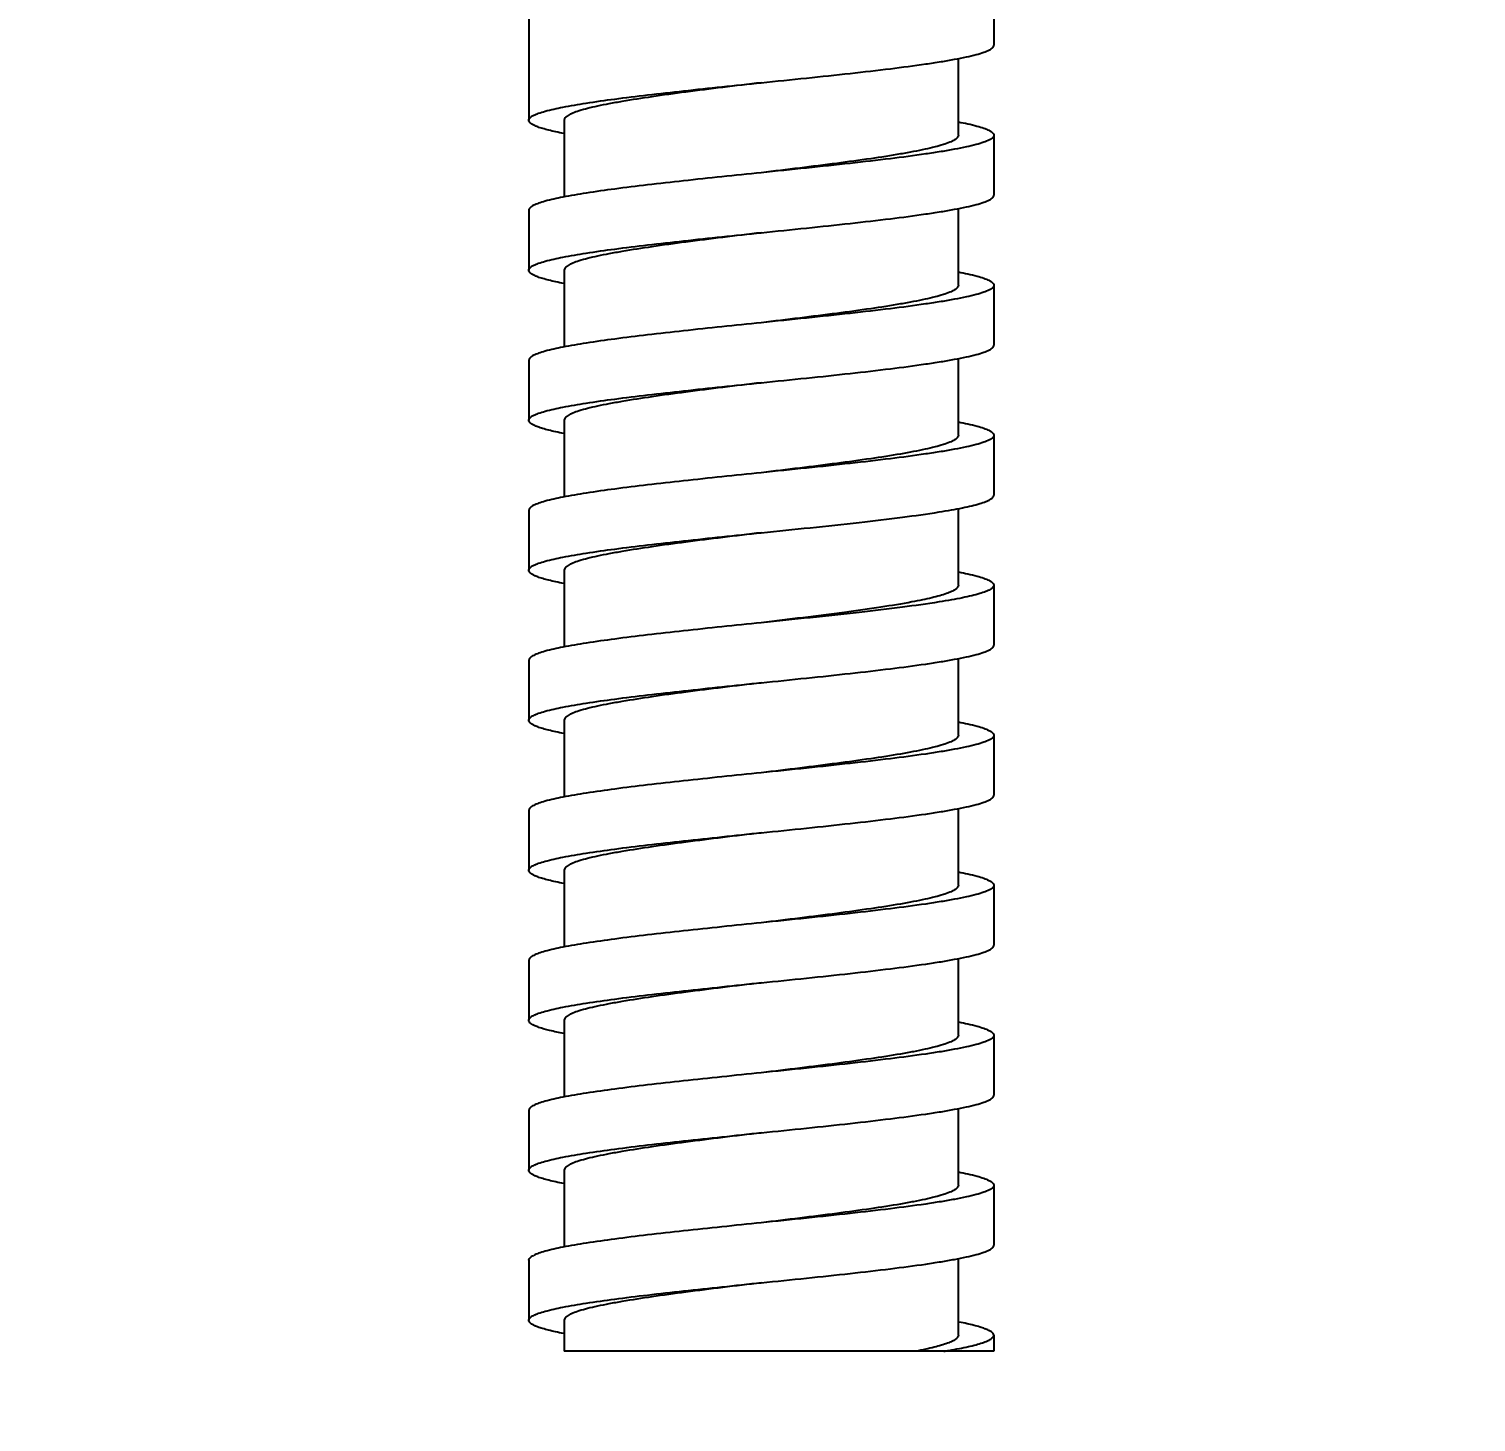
# Model space of a CAD drawing. Header units: millimetres. Extents: x 1122 to 8358, y -1894 to -296.
# Drawn here: x 7871.3 to 7919.53, y -999.59 to -953.16 of the extents above; entities that cross this region are included whole.
import ezdxf

# ---------------------------------------------------------------- set-up
doc = ezdxf.new("R2010")
doc.units = ezdxf.units.MM
doc.header["$LTSCALE"] = 3
doc.styles.add('DLB3013-CR2S_시공도$0$Daelim Dimension', font='')
doc.styles.get('DLB3013-CR2S_시공도$0$Daelim Dimension').set_extended_font_data('나눔고딕')
doc.dimstyles.new('DLB3013-CR2S_시공도$0$DEFAULT', dxfattribs={"dimscale": 2, "dimtxt": 2, "dimasz": 2, "dimexe": 0, "dimexo": 2, "dimgap": 1, "dimtad": 1, "dimdec": 1, "dimzin": 9, "dimdsep": 46, "dimtxsty": 'DLB3013-CR2S_시공도$0$Daelim Dimension', "dimcen": 0.5, "dimclrd": 252, "dimclre": 252, "dimclrt": 3, "dimadec": 1, "dimazin": 0, "dimtfac": 1, "dimtdec": 1, "dimtix": 1, "dimtmove": 0, "dimatfit": 3, "dimfxl": 1, "dimtolj": 1, "dimtzin": 1, "dimlwd": 9, "dimlwe": 9, "dimarcsym": 0})

# ---------------------------------------------------------------- blocks, each defined once
blk = doc.blocks.new('*D1')
at = {"color": 5, "lineweight": 9, "ltscale": 0.5, "transparency": 16777216}
for p, q in [((7895.706, -893.273), (7895.706, -836.878)), ((7962.2, -869.965), (7965.92, -841.438))]:
    blk.add_line(p, q, dxfattribs=at)
blk.add_arc((7895.706, -1379.747), 540.868, 82.99232, 89.57627, dxfattribs=at)
at = {"color": 5, "ltscale": 0.5, "transparency": 16777216}
for points in [[(7899.704, -839.56), (7899.709, -838.227), (7895.706, -838.878)], [(7961.777, -842.257), (7961.61, -843.58), (7965.662, -843.422)]]:
    blk.add_solid(points, dxfattribs=at)
at = {"layer": 'Defpoints', "color": 0, "ltscale": 0.5, "transparency": 16777216}
for p in [(7919.083, -839.384), (7961.682, -873.931), (7895.706, -897.273), (7957.39, -906.839), (7895.706, -969.189)]:
    blk.add_point(p, dxfattribs=at)
at = {"color": 7, "ltscale": 0.5, "transparency": 16777216, "insert": (7933.074, -832.509), "char_height": 10, "attachment_point": 5, "rotation": 356.0937, "style": 'DLB3013-CR2S_시공도$0$Daelim Dimension'}
blk.add_mtext('\\A1;7.4°', dxfattribs=at)
blk = doc.blocks.new('*D5')
at = {"color": 5, "lineweight": 9, "ltscale": 0.5, "transparency": 16777216}
for p, q in [((7853.101, -933.517), (7853.101, -1021.639)), ((7986.006, -948.742), (7986.006, -1021.639)), ((7857.101, -1019.639), (7982.006, -1019.639))]:
    blk.add_line(p, q, dxfattribs=at)
at = {"color": 5, "ltscale": 0.5, "transparency": 16777216}
for points in [[(7857.101, -1018.972), (7857.101, -1020.305), (7853.101, -1019.639)], [(7982.006, -1018.972), (7982.006, -1020.305), (7986.006, -1019.639)]]:
    blk.add_solid(points, dxfattribs=at)
at = {"layer": 'Defpoints', "color": 0, "ltscale": 0.5, "transparency": 16777216}
for p in [(7853.101, -929.517), (7986.006, -944.742), (7986.006, -1019.639)]:
    blk.add_point(p, dxfattribs=at)
at = {"color": 7, "ltscale": 0.5, "transparency": 16777216, "insert": (7919.553, -1011.938), "char_height": 10, "attachment_point": 5, "style": 'DLB3013-CR2S_시공도$0$Daelim Dimension'}
blk.add_mtext('\\A1;132.9', dxfattribs=at)

msp = doc.modelspace()

# ---------------------------------------------------------------- linework, layer by layer
at = {"color": 7, "linetype": 'Continuous'}
for p, q in [((7887.956, -949.231), (7887.956, -956.2)), ((7903.456, -949.231), (7903.456, -953.7)), ((7902.273, -956.7), (7902.273, -954.143)), ((7889.139, -956.2), (7889.139, -958.757)), ((7903.456, -956.7), (7903.456, -958.7)), ((7887.956, -959.2), (7887.956, -961.2)), ((7902.273, -961.7), (7902.273, -959.143)), ((7889.139, -961.2), (7889.139, -963.757)), ((7903.456, -961.7), (7903.456, -963.7)), ((7887.956, -964.2), (7887.956, -966.2)), ((7902.273, -966.7), (7902.273, -964.143)), ((7889.139, -966.2), (7889.139, -968.757)), ((7903.456, -966.7), (7903.456, -968.7)), ((7887.956, -969.2), (7887.956, -971.2)), ((7902.273, -971.7), (7902.273, -969.142)), ((7889.139, -971.2), (7889.139, -973.757)), ((7903.456, -971.7), (7903.456, -973.7)), ((7887.956, -974.2), (7887.956, -976.2)), ((7902.273, -976.7), (7902.273, -974.143)), ((7889.139, -976.2), (7889.139, -978.757)), ((7903.456, -976.7), (7903.456, -978.7)), ((7887.956, -979.2), (7887.956, -981.2)), ((7902.273, -981.7), (7902.273, -979.143)), ((7889.139, -981.2), (7889.139, -983.757)), ((7903.456, -981.7), (7903.456, -983.7)), ((7887.956, -984.2), (7887.956, -986.2)), ((7902.273, -986.7), (7902.273, -984.143)), ((7887.961, -986.229), (7887.956, -986.2)), ((7889.139, -986.2), (7889.139, -988.757)), ((7903.456, -986.7), (7903.456, -988.7)), ((7902.273, -991.7), (7902.273, -989.143)), ((7887.956, -989.2), (7887.956, -991.2)), ((7889.139, -991.2), (7889.139, -993.757)), ((7903.456, -991.7), (7903.456, -993.7)), ((7887.956, -994.2), (7887.956, -996.2)), ((7902.273, -996.7), (7902.273, -994.143)), ((7889.139, -996.2), (7889.139, -997.231)), ((7903.456, -996.7), (7903.456, -997.231)), ((7903.456, -997.231), (7889.14, -997.231))]:
    msp.add_line(p, q, dxfattribs=at)
msp.add_arc((7898.189, -975.497), 22.031, 279.4181, 279.8752, dxfattribs=at)
for points, knots in [([(7895.706, -954.95), (7896.21, -954.898), (7897.199, -954.797), (7898.635, -954.644), (7899.958, -954.491), (7900.967, -954.36), (7901.679, -954.251), (7902.131, -954.174), (7902.521, -954.097), (7902.846, -954.021), (7903.103, -953.945), (7903.272, -953.878), (7903.369, -953.821), (7903.417, -953.783), (7903.448, -953.743), (7903.456, -953.713), (7903.456, -953.7)], [0, 0, 0, 0, 0.191957, 0.37662, 0.546984, 0.696603, 0.761851, 0.819902, 0.870248, 0.912475, 0.946292, 0.97162, 0.981196, 0.988865, 0.994929, 1, 1, 1, 1]), ([(7888.121, -956.036), (7888.174, -956.009), (7888.299, -955.959), (7888.621, -955.862), (7889.151, -955.747), (7889.925, -955.616), (7890.867, -955.484), (7891.949, -955.351), (7893.139, -955.217), (7894.404, -955.084), (7895.268, -954.995), (7895.706, -954.95)], [0, 0, 0, 0, 0.022999, 0.052618, 0.131357, 0.234604, 0.359623, 0.502935, 0.660486, 0.827774, 1, 1, 1, 1]), ([(7895.706, -954.95), (7895.279, -955.002), (7894.441, -955.103), (7893.224, -955.256), (7892.103, -955.409), (7891.249, -955.541), (7890.645, -955.649), (7890.262, -955.726), (7889.931, -955.803), (7889.656, -955.879), (7889.438, -955.955), (7889.294, -956.022), (7889.212, -956.079), (7889.162, -956.126), (7889.139, -956.172), (7889.139, -956.2)], [0, 0, 0, 0, 0.191002, 0.374773, 0.544375, 0.693449, 0.758535, 0.816509, 0.866888, 0.909269, 0.943419, 0.969314, 0.979311, 0.987528, 1, 1, 1, 1]), ([(7887.956, -956.2), (7887.956, -956.186), (7887.965, -956.154), (7888, -956.113), (7888.053, -956.072), (7888.097, -956.048), (7888.121, -956.036)], [0, 0, 0, 0, 0.1747, 0.387014, 0.658742, 1, 1, 1, 1]), ([(7889.127, -956.643), (7889.037, -956.626), (7888.868, -956.591), (7888.633, -956.536), (7888.431, -956.482), (7888.265, -956.428), (7888.132, -956.372), (7888.024, -956.313), (7887.956, -956.245), (7887.956, -956.2)], [0, 0, 0, 0, 0.213752, 0.402291, 0.56496, 0.701304, 0.811374, 0.895891, 1, 1, 1, 1]), ([(7902.275, -956.255), (7902.483, -956.295), (7902.768, -956.355), (7903.105, -956.457), (7903.236, -956.508), (7903.291, -956.536)], [0, 0, 0, 0, 0.601279, 0.826346, 1, 1, 1, 1]), ([(7903.456, -956.7), (7903.456, -956.713), (7903.448, -956.743), (7903.417, -956.783), (7903.369, -956.821), (7903.272, -956.878), (7903.103, -956.945), (7902.846, -957.021), (7902.521, -957.097), (7902.131, -957.174), (7901.679, -957.251), (7900.967, -957.36), (7899.958, -957.491), (7898.635, -957.644), (7897.199, -957.797), (7896.21, -957.898), (7895.706, -957.95)], [0, 0, 0, 0, 0.005071, 0.011135, 0.018804, 0.02838, 0.053708, 0.087525, 0.129752, 0.180098, 0.238149, 0.303397, 0.453016, 0.62338, 0.808043, 1, 1, 1, 1]), ([(7902.273, -956.7), (7902.273, -956.728), (7902.25, -956.774), (7902.2, -956.821), (7902.118, -956.878), (7901.974, -956.945), (7901.757, -957.021), (7901.481, -957.097), (7901.15, -957.174), (7900.767, -957.251), (7900.164, -957.36), (7899.309, -957.491), (7898.188, -957.644), (7896.971, -957.797), (7896.133, -957.898), (7895.706, -957.95)], [0, 0, 0, 0, 0.012473, 0.020688, 0.030686, 0.056583, 0.09073, 0.133113, 0.18349, 0.241467, 0.306551, 0.455625, 0.625227, 0.808998, 1, 1, 1, 1]), ([(7903.291, -956.536), (7903.316, -956.548), (7903.359, -956.572), (7903.413, -956.613), (7903.447, -956.654), (7903.456, -956.686), (7903.456, -956.7)], [0, 0, 0, 0, 0.341216, 0.612949, 0.825292, 1, 1, 1, 1]), ([(7895.706, -957.95), (7895.268, -957.995), (7894.404, -958.084), (7893.139, -958.217), (7891.949, -958.351), (7890.867, -958.484), (7889.925, -958.616), (7889.151, -958.747), (7888.621, -958.862), (7888.299, -958.959), (7888.174, -959.009), (7888.121, -959.036)], [0, 0, 0, 0, 0.172226, 0.339514, 0.497065, 0.640377, 0.765396, 0.868643, 0.947382, 0.977001, 1, 1, 1, 1]), ([(7895.706, -959.95), (7896.21, -959.898), (7897.199, -959.797), (7898.635, -959.644), (7899.958, -959.491), (7900.966, -959.36), (7901.679, -959.251), (7902.13, -959.174), (7902.521, -959.097), (7902.846, -959.021), (7903.102, -958.945), (7903.272, -958.878), (7903.369, -958.822), (7903.417, -958.783), (7903.448, -958.743), (7903.456, -958.713), (7903.456, -958.7)], [0, 0, 0, 0, 0.191947, 0.376597, 0.546943, 0.696555, 0.761804, 0.81986, 0.870211, 0.912443, 0.946269, 0.971605, 0.981186, 0.98886, 0.994928, 1, 1, 1, 1]), ([(7888.121, -959.036), (7888.097, -959.048), (7888.053, -959.072), (7888, -959.113), (7887.965, -959.154), (7887.956, -959.186), (7887.956, -959.2)], [0, 0, 0, 0, 0.341258, 0.612986, 0.8253, 1, 1, 1, 1]), ([(7888.121, -961.036), (7888.174, -961.009), (7888.299, -960.959), (7888.621, -960.862), (7889.151, -960.747), (7889.925, -960.616), (7890.867, -960.484), (7891.949, -960.351), (7893.139, -960.217), (7894.404, -960.084), (7895.268, -959.995), (7895.706, -959.95)], [0, 0, 0, 0, 0.022999, 0.052618, 0.131355, 0.2346, 0.359625, 0.502942, 0.660492, 0.827775, 1, 1, 1, 1]), ([(7895.706, -959.95), (7895.279, -960.002), (7894.441, -960.103), (7893.224, -960.256), (7892.103, -960.409), (7891.249, -960.541), (7890.645, -960.649), (7890.262, -960.726), (7889.931, -960.803), (7889.656, -960.879), (7889.438, -960.955), (7889.294, -961.022), (7889.212, -961.079), (7889.162, -961.126), (7889.139, -961.172), (7889.139, -961.2)], [0, 0, 0, 0, 0.191002, 0.374774, 0.544376, 0.69345, 0.758533, 0.816511, 0.866887, 0.909271, 0.943418, 0.969315, 0.97931, 0.987528, 1, 1, 1, 1]), ([(7887.956, -961.2), (7887.956, -961.186), (7887.965, -961.154), (7888, -961.113), (7888.053, -961.072), (7888.097, -961.048), (7888.121, -961.036)], [0, 0, 0, 0, 0.174702, 0.38701, 0.658737, 1, 1, 1, 1]), ([(7889.126, -961.643), (7889.036, -961.626), (7888.867, -961.591), (7888.632, -961.536), (7888.431, -961.482), (7888.264, -961.428), (7888.132, -961.372), (7888.024, -961.313), (7887.956, -961.245), (7887.956, -961.2)], [0, 0, 0, 0, 0.213741, 0.402267, 0.564925, 0.701263, 0.811333, 0.895855, 1, 1, 1, 1]), ([(7902.284, -961.257), (7902.49, -961.297), (7902.773, -961.357), (7903.107, -961.457), (7903.237, -961.508), (7903.291, -961.536)], [0, 0, 0, 0, 0.600936, 0.826083, 1, 1, 1, 1]), ([(7903.291, -961.536), (7903.316, -961.548), (7903.359, -961.572), (7903.413, -961.613), (7903.447, -961.654), (7903.456, -961.686), (7903.456, -961.7)], [0, 0, 0, 0, 0.341278, 0.613003, 0.825302, 1, 1, 1, 1]), ([(7902.273, -961.7), (7902.273, -961.728), (7902.25, -961.774), (7902.2, -961.821), (7902.118, -961.878), (7901.974, -961.945), (7901.757, -962.021), (7901.481, -962.097), (7901.15, -962.174), (7900.767, -962.251), (7900.164, -962.36), (7899.309, -962.491), (7898.188, -962.644), (7896.971, -962.797), (7896.133, -962.898), (7895.706, -962.95)], [0, 0, 0, 0, 0.012474, 0.02069, 0.030684, 0.056584, 0.090728, 0.133115, 0.183488, 0.241468, 0.306549, 0.455623, 0.625226, 0.808998, 1, 1, 1, 1]), ([(7903.456, -961.7), (7903.456, -961.713), (7903.448, -961.743), (7903.417, -961.783), (7903.369, -961.822), (7903.272, -961.878), (7903.102, -961.945), (7902.846, -962.021), (7902.521, -962.097), (7902.13, -962.174), (7901.679, -962.251), (7900.966, -962.36), (7899.958, -962.491), (7898.635, -962.644), (7897.199, -962.797), (7896.21, -962.898), (7895.706, -962.95)], [0, 0, 0, 0, 0.005072, 0.01114, 0.018814, 0.028395, 0.053731, 0.087557, 0.129789, 0.18014, 0.238196, 0.303445, 0.453057, 0.623403, 0.808053, 1, 1, 1, 1]), ([(7895.706, -962.95), (7895.268, -962.995), (7894.404, -963.084), (7893.139, -963.217), (7891.949, -963.351), (7890.867, -963.484), (7889.925, -963.616), (7889.151, -963.747), (7888.621, -963.862), (7888.299, -963.959), (7888.174, -964.009), (7888.121, -964.036)], [0, 0, 0, 0, 0.172225, 0.339508, 0.497058, 0.640375, 0.7654, 0.868645, 0.947382, 0.977001, 1, 1, 1, 1]), ([(7888.121, -964.036), (7888.097, -964.048), (7888.053, -964.072), (7888, -964.113), (7887.965, -964.154), (7887.956, -964.186), (7887.956, -964.2)], [0, 0, 0, 0, 0.341263, 0.61299, 0.825298, 1, 1, 1, 1]), ([(7895.706, -964.95), (7896.21, -964.898), (7897.199, -964.797), (7898.635, -964.644), (7899.958, -964.491), (7900.966, -964.36), (7901.679, -964.251), (7902.131, -964.174), (7902.521, -964.097), (7902.846, -964.021), (7903.102, -963.945), (7903.272, -963.878), (7903.369, -963.821), (7903.417, -963.783), (7903.448, -963.743), (7903.456, -963.713), (7903.456, -963.7)], [0, 0, 0, 0, 0.191956, 0.376609, 0.546964, 0.696584, 0.761834, 0.819887, 0.870234, 0.912461, 0.946281, 0.971613, 0.981191, 0.988863, 0.994928, 1, 1, 1, 1]), ([(7888.121, -966.036), (7888.174, -966.009), (7888.299, -965.959), (7888.621, -965.862), (7889.151, -965.747), (7889.925, -965.616), (7890.867, -965.484), (7891.949, -965.351), (7893.139, -965.217), (7894.404, -965.084), (7895.268, -964.995), (7895.706, -964.95)], [0, 0, 0, 0, 0.022998, 0.052616, 0.131355, 0.234603, 0.359628, 0.502939, 0.660485, 0.827771, 1, 1, 1, 1]), ([(7895.706, -964.95), (7895.279, -965.002), (7894.441, -965.103), (7893.224, -965.256), (7892.103, -965.409), (7891.249, -965.541), (7890.645, -965.649), (7890.262, -965.726), (7889.931, -965.803), (7889.656, -965.879), (7889.438, -965.955), (7889.294, -966.022), (7889.212, -966.079), (7889.162, -966.126), (7889.139, -966.172), (7889.139, -966.2)], [0, 0, 0, 0, 0.191002, 0.374774, 0.544377, 0.693451, 0.758532, 0.816512, 0.866885, 0.909272, 0.943416, 0.969316, 0.979311, 0.987526, 1, 1, 1, 1]), ([(7887.956, -966.2), (7887.956, -966.186), (7887.965, -966.154), (7888, -966.113), (7888.053, -966.072), (7888.097, -966.048), (7888.121, -966.036)], [0, 0, 0, 0, 0.174694, 0.386992, 0.65872, 1, 1, 1, 1]), ([(7889.124, -966.643), (7889.035, -966.625), (7888.866, -966.591), (7888.631, -966.536), (7888.43, -966.481), (7888.264, -966.427), (7888.132, -966.372), (7888.024, -966.313), (7887.956, -966.245), (7887.956, -966.2)], [0, 0, 0, 0, 0.213726, 0.402236, 0.564884, 0.701217, 0.811283, 0.895813, 1, 1, 1, 1]), ([(7902.283, -966.257), (7902.489, -966.297), (7902.772, -966.356), (7903.107, -966.457), (7903.237, -966.508), (7903.291, -966.536)], [0, 0, 0, 0, 0.600983, 0.826117, 1, 1, 1, 1]), ([(7902.273, -966.7), (7902.273, -966.728), (7902.25, -966.774), (7902.2, -966.821), (7902.118, -966.878), (7901.974, -966.945), (7901.757, -967.021), (7901.481, -967.097), (7901.15, -967.174), (7900.767, -967.251), (7900.164, -967.36), (7899.309, -967.491), (7898.188, -967.644), (7896.971, -967.797), (7896.133, -967.898), (7895.706, -967.95)], [0, 0, 0, 0, 0.012472, 0.02069, 0.030686, 0.056582, 0.09073, 0.133113, 0.183489, 0.241466, 0.30655, 0.455624, 0.625226, 0.808998, 1, 1, 1, 1]), ([(7903.456, -966.7), (7903.456, -966.713), (7903.448, -966.743), (7903.417, -966.783), (7903.369, -966.821), (7903.272, -966.878), (7903.102, -966.945), (7902.846, -967.021), (7902.521, -967.097), (7902.131, -967.174), (7901.679, -967.251), (7900.966, -967.36), (7899.958, -967.491), (7898.635, -967.644), (7897.199, -967.797), (7896.21, -967.898), (7895.706, -967.95)], [0, 0, 0, 0, 0.005072, 0.011137, 0.018809, 0.028387, 0.053719, 0.087539, 0.129766, 0.180113, 0.238166, 0.303416, 0.453036, 0.623391, 0.808044, 1, 1, 1, 1]), ([(7903.291, -966.536), (7903.316, -966.548), (7903.359, -966.572), (7903.413, -966.613), (7903.447, -966.654), (7903.456, -966.686), (7903.456, -966.7)], [0, 0, 0, 0, 0.341242, 0.612972, 0.825296, 1, 1, 1, 1]), ([(7895.706, -967.95), (7895.268, -967.995), (7894.404, -968.084), (7893.139, -968.217), (7891.949, -968.351), (7890.867, -968.484), (7889.925, -968.616), (7889.151, -968.747), (7888.621, -968.862), (7888.299, -968.959), (7888.174, -969.009), (7888.121, -969.036)], [0, 0, 0, 0, 0.172229, 0.339515, 0.497061, 0.640372, 0.765397, 0.868645, 0.947384, 0.977002, 1, 1, 1, 1]), ([(7901.632, -969.257), (7901.77, -969.235), (7902.03, -969.192), (7902.395, -969.123), (7902.709, -969.054), (7902.97, -968.986), (7903.175, -968.918), (7903.31, -968.859), (7903.387, -968.808), (7903.434, -968.766), (7903.456, -968.725), (7903.456, -968.7)], [0, 0, 0, 0, 0.215101, 0.405907, 0.570843, 0.70896, 0.819699, 0.903191, 0.935159, 0.961204, 1, 1, 1, 1]), ([(7888.121, -969.036), (7888.097, -969.048), (7888.053, -969.072), (7888, -969.113), (7887.965, -969.154), (7887.956, -969.186), (7887.956, -969.2)], [0, 0, 0, 0, 0.34128, 0.613008, 0.825306, 1, 1, 1, 1]), ([(7895.706, -969.95), (7896.796, -969.838), (7898.366, -969.678), (7900.341, -969.444), (7901.227, -969.322), (7901.632, -969.257)], [0, 0, 0, 0, 0.550679, 0.793784, 1, 1, 1, 1]), ([(7888.121, -971.036), (7888.174, -971.009), (7888.299, -970.959), (7888.621, -970.862), (7889.151, -970.747), (7889.925, -970.616), (7890.867, -970.484), (7891.949, -970.351), (7893.139, -970.217), (7894.404, -970.084), (7895.268, -969.995), (7895.706, -969.95)], [0, 0, 0, 0, 0.022999, 0.052618, 0.131358, 0.234604, 0.359623, 0.502936, 0.660486, 0.827775, 1, 1, 1, 1]), ([(7895.706, -969.95), (7895.279, -970.002), (7894.441, -970.103), (7893.224, -970.256), (7892.103, -970.409), (7891.249, -970.541), (7890.645, -970.649), (7890.262, -970.726), (7889.931, -970.803), (7889.656, -970.879), (7889.438, -970.955), (7889.294, -971.022), (7889.212, -971.079), (7889.162, -971.126), (7889.139, -971.172), (7889.139, -971.2)], [0, 0, 0, 0, 0.191002, 0.374773, 0.544375, 0.693449, 0.758534, 0.81651, 0.866887, 0.90927, 0.943418, 0.969314, 0.979312, 0.987528, 1, 1, 1, 1]), ([(7887.956, -971.2), (7887.956, -971.186), (7887.965, -971.154), (7888, -971.113), (7888.053, -971.072), (7888.097, -971.048), (7888.121, -971.036)], [0, 0, 0, 0, 0.174699, 0.38701, 0.658738, 1, 1, 1, 1]), ([(7889.127, -971.643), (7889.037, -971.626), (7888.868, -971.591), (7888.633, -971.536), (7888.431, -971.482), (7888.265, -971.428), (7888.132, -971.372), (7888.024, -971.313), (7887.956, -971.245), (7887.956, -971.2)], [0, 0, 0, 0, 0.213749, 0.402286, 0.564953, 0.701297, 0.811367, 0.895886, 1, 1, 1, 1]), ([(7902.286, -971.257), (7902.491, -971.297), (7902.773, -971.357), (7903.107, -971.457), (7903.237, -971.508), (7903.291, -971.536)], [0, 0, 0, 0, 0.600883, 0.826039, 1, 1, 1, 1]), ([(7902.273, -971.7), (7902.273, -971.757), (7902.18, -971.843), (7902.037, -971.917), (7901.861, -971.986), (7901.641, -972.054), (7901.374, -972.123), (7901.065, -972.192), (7900.844, -972.235), (7900.727, -972.257)], [0, 0, 0, 0, 0.102043, 0.186962, 0.297947, 0.435388, 0.598904, 0.787616, 1, 1, 1, 1]), ([(7903.456, -971.7), (7903.456, -971.725), (7903.434, -971.766), (7903.387, -971.808), (7903.31, -971.859), (7903.175, -971.918), (7902.97, -971.986), (7902.709, -972.054), (7902.395, -972.123), (7902.03, -972.192), (7901.77, -972.235), (7901.632, -972.257)], [0, 0, 0, 0, 0.038796, 0.064841, 0.096809, 0.180301, 0.29104, 0.429157, 0.594093, 0.784899, 1, 1, 1, 1]), ([(7903.291, -971.536), (7903.316, -971.548), (7903.359, -971.572), (7903.413, -971.613), (7903.447, -971.654), (7903.456, -971.686), (7903.456, -971.7)], [0, 0, 0, 0, 0.341229, 0.612968, 0.825304, 1, 1, 1, 1]), ([(7900.727, -972.257), (7900.385, -972.322), (7899.635, -972.444), (7897.961, -972.678), (7896.63, -972.838), (7895.706, -972.95)], [0, 0, 0, 0, 0.206462, 0.449587, 1, 1, 1, 1]), ([(7901.632, -972.257), (7901.227, -972.322), (7900.341, -972.444), (7898.366, -972.678), (7896.796, -972.838), (7895.706, -972.95)], [0, 0, 0, 0, 0.206216, 0.449321, 1, 1, 1, 1]), ([(7895.706, -972.95), (7895.268, -972.995), (7894.404, -973.084), (7893.139, -973.217), (7891.949, -973.351), (7890.867, -973.484), (7889.925, -973.616), (7889.151, -973.747), (7888.621, -973.862), (7888.299, -973.959), (7888.174, -974.009), (7888.121, -974.036)], [0, 0, 0, 0, 0.172225, 0.339514, 0.497064, 0.640377, 0.765396, 0.868642, 0.947382, 0.977001, 1, 1, 1, 1]), ([(7895.706, -974.95), (7896.21, -974.898), (7897.199, -974.797), (7898.635, -974.644), (7899.958, -974.491), (7900.966, -974.36), (7901.679, -974.251), (7902.13, -974.174), (7902.521, -974.097), (7902.846, -974.021), (7903.102, -973.945), (7903.272, -973.878), (7903.369, -973.822), (7903.417, -973.783), (7903.448, -973.743), (7903.456, -973.713), (7903.456, -973.7)], [0, 0, 0, 0, 0.191948, 0.376597, 0.546944, 0.696555, 0.761805, 0.81986, 0.870212, 0.912444, 0.946269, 0.971605, 0.981186, 0.98886, 0.994928, 1, 1, 1, 1]), ([(7888.121, -974.036), (7888.097, -974.048), (7888.053, -974.072), (7888, -974.113), (7887.965, -974.154), (7887.956, -974.186), (7887.956, -974.2)], [0, 0, 0, 0, 0.341262, 0.61299, 0.825301, 1, 1, 1, 1]), ([(7888.121, -976.036), (7888.174, -976.009), (7888.299, -975.959), (7888.621, -975.862), (7889.151, -975.747), (7889.925, -975.616), (7890.867, -975.484), (7891.949, -975.351), (7893.139, -975.217), (7894.404, -975.084), (7895.268, -974.995), (7895.706, -974.95)], [0, 0, 0, 0, 0.022999, 0.052618, 0.131355, 0.2346, 0.359626, 0.502942, 0.660492, 0.827775, 1, 1, 1, 1]), ([(7895.706, -974.95), (7895.279, -975.002), (7894.441, -975.103), (7893.224, -975.256), (7892.103, -975.409), (7891.249, -975.541), (7890.645, -975.649), (7890.262, -975.726), (7889.931, -975.803), (7889.656, -975.879), (7889.438, -975.955), (7889.294, -976.022), (7889.212, -976.079), (7889.162, -976.126), (7889.139, -976.172), (7889.139, -976.2)], [0, 0, 0, 0, 0.191002, 0.374774, 0.544376, 0.69345, 0.758534, 0.81651, 0.866888, 0.90927, 0.943419, 0.969314, 0.97931, 0.987528, 1, 1, 1, 1]), ([(7887.956, -976.2), (7887.956, -976.186), (7887.965, -976.154), (7888, -976.113), (7888.053, -976.072), (7888.097, -976.048), (7888.121, -976.036)], [0, 0, 0, 0, 0.174702, 0.387012, 0.658738, 1, 1, 1, 1]), ([(7889.126, -976.643), (7889.036, -976.626), (7888.867, -976.591), (7888.632, -976.536), (7888.431, -976.482), (7888.264, -976.428), (7888.132, -976.372), (7888.024, -976.313), (7887.956, -976.245), (7887.956, -976.2)], [0, 0, 0, 0, 0.213742, 0.402268, 0.564925, 0.701264, 0.811333, 0.895855, 1, 1, 1, 1]), ([(7902.284, -976.257), (7902.49, -976.297), (7902.773, -976.357), (7903.107, -976.457), (7903.237, -976.508), (7903.291, -976.536)], [0, 0, 0, 0, 0.600938, 0.826084, 1, 1, 1, 1]), ([(7903.291, -976.536), (7903.316, -976.548), (7903.359, -976.572), (7903.413, -976.613), (7903.447, -976.654), (7903.456, -976.686), (7903.456, -976.7)], [0, 0, 0, 0, 0.341277, 0.613002, 0.825301, 1, 1, 1, 1]), ([(7903.456, -976.7), (7903.456, -976.713), (7903.448, -976.743), (7903.417, -976.783), (7903.369, -976.822), (7903.272, -976.878), (7903.102, -976.945), (7902.846, -977.021), (7902.521, -977.097), (7902.13, -977.174), (7901.679, -977.251), (7900.966, -977.36), (7899.958, -977.491), (7898.635, -977.644), (7897.199, -977.797), (7896.21, -977.898), (7895.706, -977.95)], [0, 0, 0, 0, 0.005072, 0.01114, 0.018814, 0.028395, 0.053731, 0.087556, 0.129788, 0.18014, 0.238195, 0.303445, 0.453056, 0.623403, 0.808052, 1, 1, 1, 1]), ([(7902.273, -976.7), (7902.273, -976.728), (7902.25, -976.774), (7902.2, -976.821), (7902.118, -976.878), (7901.974, -976.945), (7901.757, -977.021), (7901.481, -977.097), (7901.15, -977.174), (7900.767, -977.251), (7900.164, -977.36), (7899.309, -977.491), (7898.188, -977.644), (7896.971, -977.797), (7896.133, -977.898), (7895.706, -977.95)], [0, 0, 0, 0, 0.012474, 0.020689, 0.030684, 0.056584, 0.090728, 0.133115, 0.183488, 0.241468, 0.306549, 0.455624, 0.625226, 0.808998, 1, 1, 1, 1]), ([(7895.706, -977.95), (7895.268, -977.995), (7894.404, -978.084), (7893.139, -978.217), (7891.949, -978.351), (7890.867, -978.484), (7889.925, -978.616), (7889.151, -978.747), (7888.621, -978.862), (7888.299, -978.959), (7888.174, -979.009), (7888.121, -979.036)], [0, 0, 0, 0, 0.172225, 0.339508, 0.497058, 0.640374, 0.7654, 0.868645, 0.947382, 0.977001, 1, 1, 1, 1]), ([(7888.121, -979.036), (7888.097, -979.048), (7888.053, -979.072), (7888, -979.113), (7887.965, -979.154), (7887.956, -979.186), (7887.956, -979.2)], [0, 0, 0, 0, 0.341262, 0.612988, 0.825298, 1, 1, 1, 1]), ([(7895.706, -979.95), (7896.21, -979.898), (7897.199, -979.797), (7898.635, -979.644), (7899.958, -979.491), (7900.967, -979.36), (7901.679, -979.251), (7902.131, -979.174), (7902.521, -979.097), (7902.846, -979.021), (7903.102, -978.945), (7903.272, -978.878), (7903.369, -978.821), (7903.417, -978.783), (7903.448, -978.743), (7903.456, -978.713), (7903.456, -978.7)], [0, 0, 0, 0, 0.191957, 0.37661, 0.546966, 0.696586, 0.761836, 0.819888, 0.870236, 0.912462, 0.946282, 0.971614, 0.981192, 0.988863, 0.994928, 1, 1, 1, 1]), ([(7888.121, -981.036), (7888.174, -981.009), (7888.299, -980.959), (7888.621, -980.862), (7889.151, -980.747), (7889.925, -980.616), (7890.867, -980.484), (7891.949, -980.351), (7893.139, -980.217), (7894.404, -980.084), (7895.268, -979.995), (7895.706, -979.95)], [0, 0, 0, 0, 0.022998, 0.052616, 0.131355, 0.234604, 0.359629, 0.502939, 0.660485, 0.827771, 1, 1, 1, 1]), ([(7895.706, -979.95), (7895.279, -980.002), (7894.441, -980.103), (7893.224, -980.256), (7892.103, -980.409), (7891.249, -980.541), (7890.645, -980.649), (7890.262, -980.726), (7889.931, -980.803), (7889.656, -980.879), (7889.438, -980.955), (7889.294, -981.022), (7889.212, -981.079), (7889.162, -981.126), (7889.139, -981.172), (7889.139, -981.2)], [0, 0, 0, 0, 0.191002, 0.374774, 0.544377, 0.693451, 0.758532, 0.816512, 0.866885, 0.909272, 0.943416, 0.969316, 0.97931, 0.987526, 1, 1, 1, 1]), ([(7887.956, -981.2), (7887.956, -981.186), (7887.965, -981.154), (7888, -981.113), (7888.053, -981.072), (7888.097, -981.048), (7888.121, -981.036)], [0, 0, 0, 0, 0.174695, 0.386993, 0.65872, 1, 1, 1, 1]), ([(7889.124, -981.643), (7889.035, -981.625), (7888.866, -981.591), (7888.631, -981.536), (7888.43, -981.481), (7888.264, -981.428), (7888.132, -981.372), (7888.024, -981.313), (7887.956, -981.245), (7887.956, -981.2)], [0, 0, 0, 0, 0.213727, 0.402238, 0.564888, 0.701221, 0.811288, 0.895817, 1, 1, 1, 1]), ([(7902.283, -981.257), (7902.489, -981.297), (7902.772, -981.356), (7903.107, -981.457), (7903.237, -981.508), (7903.291, -981.536)], [0, 0, 0, 0, 0.600982, 0.826116, 1, 1, 1, 1]), ([(7903.456, -981.7), (7903.456, -981.713), (7903.448, -981.743), (7903.417, -981.783), (7903.369, -981.821), (7903.272, -981.878), (7903.102, -981.945), (7902.846, -982.021), (7902.521, -982.097), (7902.131, -982.174), (7901.679, -982.251), (7900.967, -982.36), (7899.958, -982.491), (7898.635, -982.644), (7897.199, -982.797), (7896.21, -982.898), (7895.706, -982.95)], [0, 0, 0, 0, 0.005072, 0.011137, 0.018808, 0.028386, 0.053718, 0.087538, 0.129764, 0.180112, 0.238164, 0.303414, 0.453034, 0.62339, 0.808043, 1, 1, 1, 1]), ([(7902.273, -981.7), (7902.273, -981.728), (7902.25, -981.774), (7902.2, -981.821), (7902.118, -981.878), (7901.974, -981.945), (7901.757, -982.021), (7901.481, -982.097), (7901.15, -982.174), (7900.767, -982.251), (7900.164, -982.36), (7899.309, -982.491), (7898.188, -982.644), (7896.971, -982.797), (7896.133, -982.898), (7895.706, -982.95)], [0, 0, 0, 0, 0.012473, 0.02069, 0.030685, 0.056583, 0.090729, 0.133114, 0.183488, 0.241467, 0.306549, 0.455623, 0.625226, 0.808998, 1, 1, 1, 1]), ([(7903.291, -981.536), (7903.316, -981.548), (7903.359, -981.572), (7903.413, -981.613), (7903.447, -981.654), (7903.456, -981.686), (7903.456, -981.7)], [0, 0, 0, 0, 0.34124, 0.61297, 0.825296, 1, 1, 1, 1]), ([(7895.706, -982.95), (7895.268, -982.995), (7894.404, -983.084), (7893.139, -983.217), (7891.949, -983.351), (7890.867, -983.484), (7889.925, -983.616), (7889.151, -983.747), (7888.621, -983.862), (7888.299, -983.959), (7888.174, -984.009), (7888.121, -984.036)], [0, 0, 0, 0, 0.172229, 0.339515, 0.497061, 0.640371, 0.765396, 0.868645, 0.947384, 0.977002, 1, 1, 1, 1]), ([(7895.706, -984.95), (7896.21, -984.898), (7897.199, -984.797), (7898.635, -984.644), (7899.958, -984.491), (7900.967, -984.36), (7901.679, -984.251), (7902.131, -984.174), (7902.521, -984.097), (7902.846, -984.021), (7903.103, -983.945), (7903.272, -983.878), (7903.369, -983.821), (7903.417, -983.783), (7903.448, -983.743), (7903.456, -983.713), (7903.456, -983.7)], [0, 0, 0, 0, 0.191955, 0.376618, 0.546979, 0.696596, 0.761843, 0.819895, 0.870243, 0.91247, 0.946289, 0.971618, 0.981195, 0.988864, 0.994929, 1, 1, 1, 1]), ([(7888.121, -984.036), (7888.097, -984.048), (7888.053, -984.072), (7888, -984.113), (7887.965, -984.154), (7887.956, -984.186), (7887.956, -984.2)], [0, 0, 0, 0, 0.34128, 0.613007, 0.825305, 1, 1, 1, 1]), ([(7888.121, -986.036), (7888.174, -986.009), (7888.299, -985.959), (7888.621, -985.862), (7889.151, -985.747), (7889.925, -985.616), (7890.867, -985.484), (7891.949, -985.351), (7893.139, -985.217), (7894.404, -985.084), (7895.268, -984.995), (7895.706, -984.95)], [0, 0, 0, 0, 0.022999, 0.052618, 0.131358, 0.234603, 0.359623, 0.502937, 0.660488, 0.827776, 1, 1, 1, 1]), ([(7895.706, -984.95), (7895.279, -985.002), (7894.441, -985.103), (7893.224, -985.256), (7892.103, -985.409), (7891.249, -985.541), (7890.645, -985.649), (7890.262, -985.726), (7889.931, -985.803), (7889.656, -985.879), (7889.438, -985.955), (7889.294, -986.022), (7889.212, -986.079), (7889.162, -986.126), (7889.139, -986.172), (7889.139, -986.2)], [0, 0, 0, 0, 0.190997, 0.374765, 0.544365, 0.693437, 0.758521, 0.816499, 0.866875, 0.909261, 0.943409, 0.969309, 0.979308, 0.987525, 1, 1, 1, 1]), ([(7887.956, -986.2), (7887.956, -986.186), (7887.965, -986.154), (7888, -986.113), (7888.053, -986.072), (7888.097, -986.048), (7888.121, -986.036)], [0, 0, 0, 0, 0.174598, 0.38668, 0.658409, 1, 1, 1, 1]), ([(7889.126, -986.643), (7888.967, -986.612), (7888.687, -986.553), (7888.366, -986.465), (7888.171, -986.39), (7888.07, -986.34), (7887.999, -986.289), (7887.968, -986.249), (7887.961, -986.229)], [0, 0, 0, 0, 0.386545, 0.681333, 0.793669, 0.882919, 0.95045, 1, 1, 1, 1]), ([(7902.286, -986.257), (7902.491, -986.297), (7902.773, -986.357), (7903.107, -986.457), (7903.237, -986.508), (7903.291, -986.536)], [0, 0, 0, 0, 0.600883, 0.826039, 1, 1, 1, 1]), ([(7903.456, -986.7), (7903.456, -986.713), (7903.448, -986.743), (7903.417, -986.783), (7903.369, -986.821), (7903.272, -986.878), (7903.103, -986.945), (7902.846, -987.021), (7902.521, -987.097), (7902.131, -987.174), (7901.679, -987.251), (7900.967, -987.36), (7899.958, -987.491), (7898.635, -987.644), (7897.199, -987.797), (7896.21, -987.898), (7895.706, -987.95)], [0, 0, 0, 0, 0.005071, 0.011136, 0.018805, 0.028382, 0.053711, 0.08753, 0.129757, 0.180105, 0.238157, 0.303404, 0.453021, 0.623382, 0.808045, 1, 1, 1, 1]), ([(7902.273, -986.7), (7902.273, -986.728), (7902.25, -986.774), (7902.2, -986.821), (7902.118, -986.878), (7901.974, -986.945), (7901.757, -987.021), (7901.481, -987.097), (7901.15, -987.174), (7900.767, -987.251), (7900.164, -987.36), (7899.309, -987.491), (7898.188, -987.644), (7896.971, -987.797), (7896.133, -987.898), (7895.706, -987.95)], [0, 0, 0, 0, 0.012471, 0.020689, 0.030686, 0.056581, 0.090731, 0.133112, 0.18349, 0.241465, 0.306551, 0.455625, 0.625227, 0.808998, 1, 1, 1, 1]), ([(7903.291, -986.536), (7903.316, -986.548), (7903.359, -986.572), (7903.413, -986.613), (7903.447, -986.654), (7903.456, -986.686), (7903.456, -986.7)], [0, 0, 0, 0, 0.341226, 0.612958, 0.825295, 1, 1, 1, 1]), ([(7895.706, -987.95), (7895.268, -987.995), (7894.404, -988.084), (7893.139, -988.217), (7891.949, -988.351), (7890.867, -988.484), (7889.925, -988.616), (7889.151, -988.747), (7888.621, -988.862), (7888.299, -988.959), (7888.174, -989.009), (7888.121, -989.036)], [0, 0, 0, 0, 0.172224, 0.339512, 0.497063, 0.640377, 0.765397, 0.868642, 0.947382, 0.977001, 1, 1, 1, 1]), ([(7888.121, -989.036), (7888.097, -989.048), (7888.053, -989.072), (7888, -989.113), (7887.965, -989.154), (7887.956, -989.186), (7887.956, -989.2)], [0, 0, 0, 0, 0.341591, 0.61332, 0.825402, 1, 1, 1, 1]), ([(7895.706, -989.95), (7896.21, -989.898), (7897.199, -989.797), (7898.635, -989.644), (7899.958, -989.491), (7900.966, -989.36), (7901.679, -989.251), (7902.13, -989.174), (7902.521, -989.097), (7902.846, -989.021), (7903.102, -988.945), (7903.272, -988.878), (7903.369, -988.822), (7903.417, -988.783), (7903.448, -988.743), (7903.456, -988.713), (7903.456, -988.7)], [0, 0, 0, 0, 0.191948, 0.376598, 0.546944, 0.696556, 0.761806, 0.819861, 0.870213, 0.912444, 0.946269, 0.971606, 0.981186, 0.98886, 0.994928, 1, 1, 1, 1]), ([(7888.121, -991.036), (7888.174, -991.009), (7888.299, -990.959), (7888.621, -990.862), (7889.151, -990.747), (7889.925, -990.616), (7890.867, -990.484), (7891.949, -990.351), (7893.139, -990.217), (7894.404, -990.084), (7895.268, -989.995), (7895.706, -989.95)], [0, 0, 0, 0, 0.022999, 0.052618, 0.131355, 0.2346, 0.359626, 0.502942, 0.660491, 0.827774, 1, 1, 1, 1]), ([(7895.706, -989.95), (7895.279, -990.002), (7894.441, -990.103), (7893.224, -990.256), (7892.103, -990.409), (7891.249, -990.541), (7890.645, -990.649), (7890.262, -990.726), (7889.931, -990.803), (7889.656, -990.879), (7889.438, -990.955), (7889.294, -991.022), (7889.212, -991.079), (7889.162, -991.126), (7889.139, -991.172), (7889.139, -991.2)], [0, 0, 0, 0, 0.191002, 0.374773, 0.544375, 0.693449, 0.758535, 0.81651, 0.866888, 0.909269, 0.943419, 0.969314, 0.979311, 0.987529, 1, 1, 1, 1]), ([(7887.956, -991.2), (7887.956, -991.186), (7887.965, -991.154), (7888, -991.113), (7888.053, -991.072), (7888.097, -991.048), (7888.121, -991.036)], [0, 0, 0, 0, 0.174702, 0.387014, 0.65874, 1, 1, 1, 1]), ([(7889.126, -991.643), (7889.036, -991.626), (7888.867, -991.591), (7888.632, -991.536), (7888.431, -991.482), (7888.264, -991.428), (7888.132, -991.372), (7888.024, -991.313), (7887.956, -991.245), (7887.956, -991.2)], [0, 0, 0, 0, 0.213743, 0.402269, 0.564926, 0.701265, 0.811334, 0.895856, 1, 1, 1, 1]), ([(7902.28, -991.256), (7902.486, -991.296), (7902.77, -991.356), (7903.106, -991.457), (7903.237, -991.508), (7903.291, -991.536)], [0, 0, 0, 0, 0.601112, 0.826218, 1, 1, 1, 1]), ([(7903.291, -991.536), (7903.316, -991.548), (7903.359, -991.572), (7903.413, -991.613), (7903.447, -991.654), (7903.456, -991.686), (7903.456, -991.7)], [0, 0, 0, 0, 0.341276, 0.613001, 0.825301, 1, 1, 1, 1]), ([(7902.273, -991.7), (7902.273, -991.728), (7902.25, -991.774), (7902.2, -991.821), (7902.118, -991.878), (7901.974, -991.945), (7901.757, -992.021), (7901.481, -992.097), (7901.15, -992.174), (7900.767, -992.251), (7900.164, -992.36), (7899.309, -992.491), (7898.188, -992.644), (7896.971, -992.797), (7896.133, -992.898), (7895.706, -992.95)], [0, 0, 0, 0, 0.012472, 0.020688, 0.030686, 0.056581, 0.090731, 0.133112, 0.18349, 0.241465, 0.306551, 0.455625, 0.625227, 0.808998, 1, 1, 1, 1]), ([(7903.456, -991.7), (7903.456, -991.713), (7903.448, -991.743), (7903.417, -991.783), (7903.369, -991.822), (7903.272, -991.878), (7903.102, -991.945), (7902.846, -992.021), (7902.521, -992.097), (7902.13, -992.174), (7901.679, -992.251), (7900.966, -992.36), (7899.958, -992.491), (7898.635, -992.644), (7897.199, -992.797), (7896.21, -992.898), (7895.706, -992.95)], [0, 0, 0, 0, 0.005072, 0.01114, 0.018814, 0.028394, 0.053731, 0.087556, 0.129787, 0.180139, 0.238194, 0.303444, 0.453056, 0.623402, 0.808052, 1, 1, 1, 1]), ([(7895.706, -992.95), (7895.268, -992.995), (7894.404, -993.084), (7893.139, -993.217), (7891.949, -993.351), (7890.867, -993.484), (7889.925, -993.616), (7889.151, -993.747), (7888.621, -993.862), (7888.299, -993.959), (7888.174, -994.009), (7888.121, -994.036)], [0, 0, 0, 0, 0.172226, 0.339509, 0.497058, 0.640374, 0.7654, 0.868645, 0.947382, 0.977001, 1, 1, 1, 1]), ([(7895.706, -994.95), (7896.21, -994.898), (7897.199, -994.797), (7898.635, -994.644), (7899.958, -994.491), (7900.967, -994.36), (7901.679, -994.251), (7902.131, -994.174), (7902.521, -994.097), (7902.846, -994.021), (7903.102, -993.945), (7903.272, -993.878), (7903.369, -993.821), (7903.417, -993.783), (7903.448, -993.743), (7903.456, -993.713), (7903.456, -993.7)], [0, 0, 0, 0, 0.191957, 0.37661, 0.546967, 0.696587, 0.761836, 0.819889, 0.870236, 0.912463, 0.946282, 0.971614, 0.981192, 0.988863, 0.994928, 1, 1, 1, 1]), ([(7887.956, -994.2), (7887.956, -994.186), (7887.965, -994.154), (7888, -994.113), (7888.053, -994.072), (7888.097, -994.048), (7888.121, -994.036)], [0, 0, 0, 0, 0.174691, 0.386985, 0.658714, 1, 1, 1, 1]), ([(7888.121, -996.036), (7888.174, -996.009), (7888.299, -995.959), (7888.621, -995.862), (7889.151, -995.747), (7889.925, -995.616), (7890.867, -995.484), (7891.948, -995.351), (7893.139, -995.217), (7894.404, -995.084), (7895.268, -994.995), (7895.706, -994.95)], [0, 0, 0, 0, 0.022999, 0.052617, 0.131352, 0.234593, 0.359614, 0.502925, 0.660475, 0.827766, 1, 1, 1, 1]), ([(7895.706, -994.95), (7895.279, -995.002), (7894.441, -995.103), (7893.224, -995.256), (7892.103, -995.409), (7891.249, -995.541), (7890.645, -995.649), (7890.262, -995.726), (7889.931, -995.803), (7889.656, -995.879), (7889.438, -995.955), (7889.294, -996.022), (7889.212, -996.079), (7889.162, -996.126), (7889.139, -996.172), (7889.139, -996.2)], [0, 0, 0, 0, 0.191002, 0.374774, 0.544377, 0.693451, 0.758533, 0.816511, 0.866886, 0.909271, 0.943417, 0.969315, 0.97931, 0.987527, 1, 1, 1, 1]), ([(7887.956, -996.2), (7887.956, -996.186), (7887.965, -996.154), (7888, -996.113), (7888.053, -996.072), (7888.097, -996.048), (7888.121, -996.036)], [0, 0, 0, 0, 0.174642, 0.386902, 0.658654, 1, 1, 1, 1]), ([(7889.117, -996.641), (7889.027, -996.624), (7888.86, -996.589), (7888.627, -996.535), (7888.427, -996.48), (7888.262, -996.427), (7888.131, -996.372), (7888.023, -996.313), (7887.956, -996.244), (7887.956, -996.2)], [0, 0, 0, 0, 0.213686, 0.402144, 0.56473, 0.701052, 0.811092, 0.895642, 1, 1, 1, 1]), ([(7903.456, -996.7), (7903.456, -996.656), (7903.389, -996.588), (7903.282, -996.529), (7903.151, -996.474), (7902.986, -996.42), (7902.786, -996.365), (7902.553, -996.311), (7902.386, -996.277), (7902.297, -996.259)], [0, 0, 0, 0, 0.104385, 0.188922, 0.298972, 0.435296, 0.597863, 0.786328, 1, 1, 1, 1]), ([(7902.273, -996.7), (7902.273, -996.754), (7902.191, -996.836), (7902.059, -996.907), (7901.899, -996.973), (7901.698, -997.037), (7901.456, -997.103), (7901.174, -997.169), (7900.972, -997.21), (7900.865, -997.231)], [0, 0, 0, 0, 0.104311, 0.189391, 0.30013, 0.43706, 0.599952, 0.788049, 1, 1, 1, 1]), ([(7901.967, -997.202), (7902.081, -997.182), (7902.294, -997.143), (7902.593, -997.081), (7902.85, -997.019), (7903.061, -996.958), (7903.23, -996.895), (7903.365, -996.83), (7903.456, -996.753), (7903.456, -996.7)], [0, 0, 0, 0, 0.215201, 0.405504, 0.569719, 0.707228, 0.817747, 0.901713, 1, 1, 1, 1])]:
    msp.add_open_spline(points, degree=3, knots=knots, dxfattribs=at)

# ---------------------------------------------------------------- dimensions: what is measured, and where the dimension line sits
at = {"color": 5, "ltscale": 0.5}
dim = msp.add_angular_dim_2l(base=(7919.083, -839.384), line1=((7895.706, -897.273), (7895.706, -969.189)), line2=((7961.682, -873.931), (7957.39, -906.839)), dimstyle='DLB3013-CR2S_시공도$0$DEFAULT', override={"dimtxt": 5, "dimexe": 1, "dimclrd": 5, "dimclre": 5, "dimclrt": 7}, dxfattribs=at)
dim.commit()
dim.dimension.update_dxf_attribs({"geometry": '*D1', "text_midpoint": (7932.553, -840.135), "dimtype": 162})
dim = msp.add_linear_dim(base=(7986.006, -1019.639), p1=(7853.101, -929.517), p2=(7986.006, -944.742), dimstyle='DLB3013-CR2S_시공도$0$DEFAULT', override={"dimtxt": 5, "dimexe": 1, "dimclrd": 5, "dimclre": 5, "dimclrt": 7}, dxfattribs=at)
dim.commit()
dim.dimension.update_dxf_attribs({"geometry": '*D5', "text_midpoint": (7919.553, -1019.639), "dimtype": 160})

doc.saveas('drawing.dxf')
